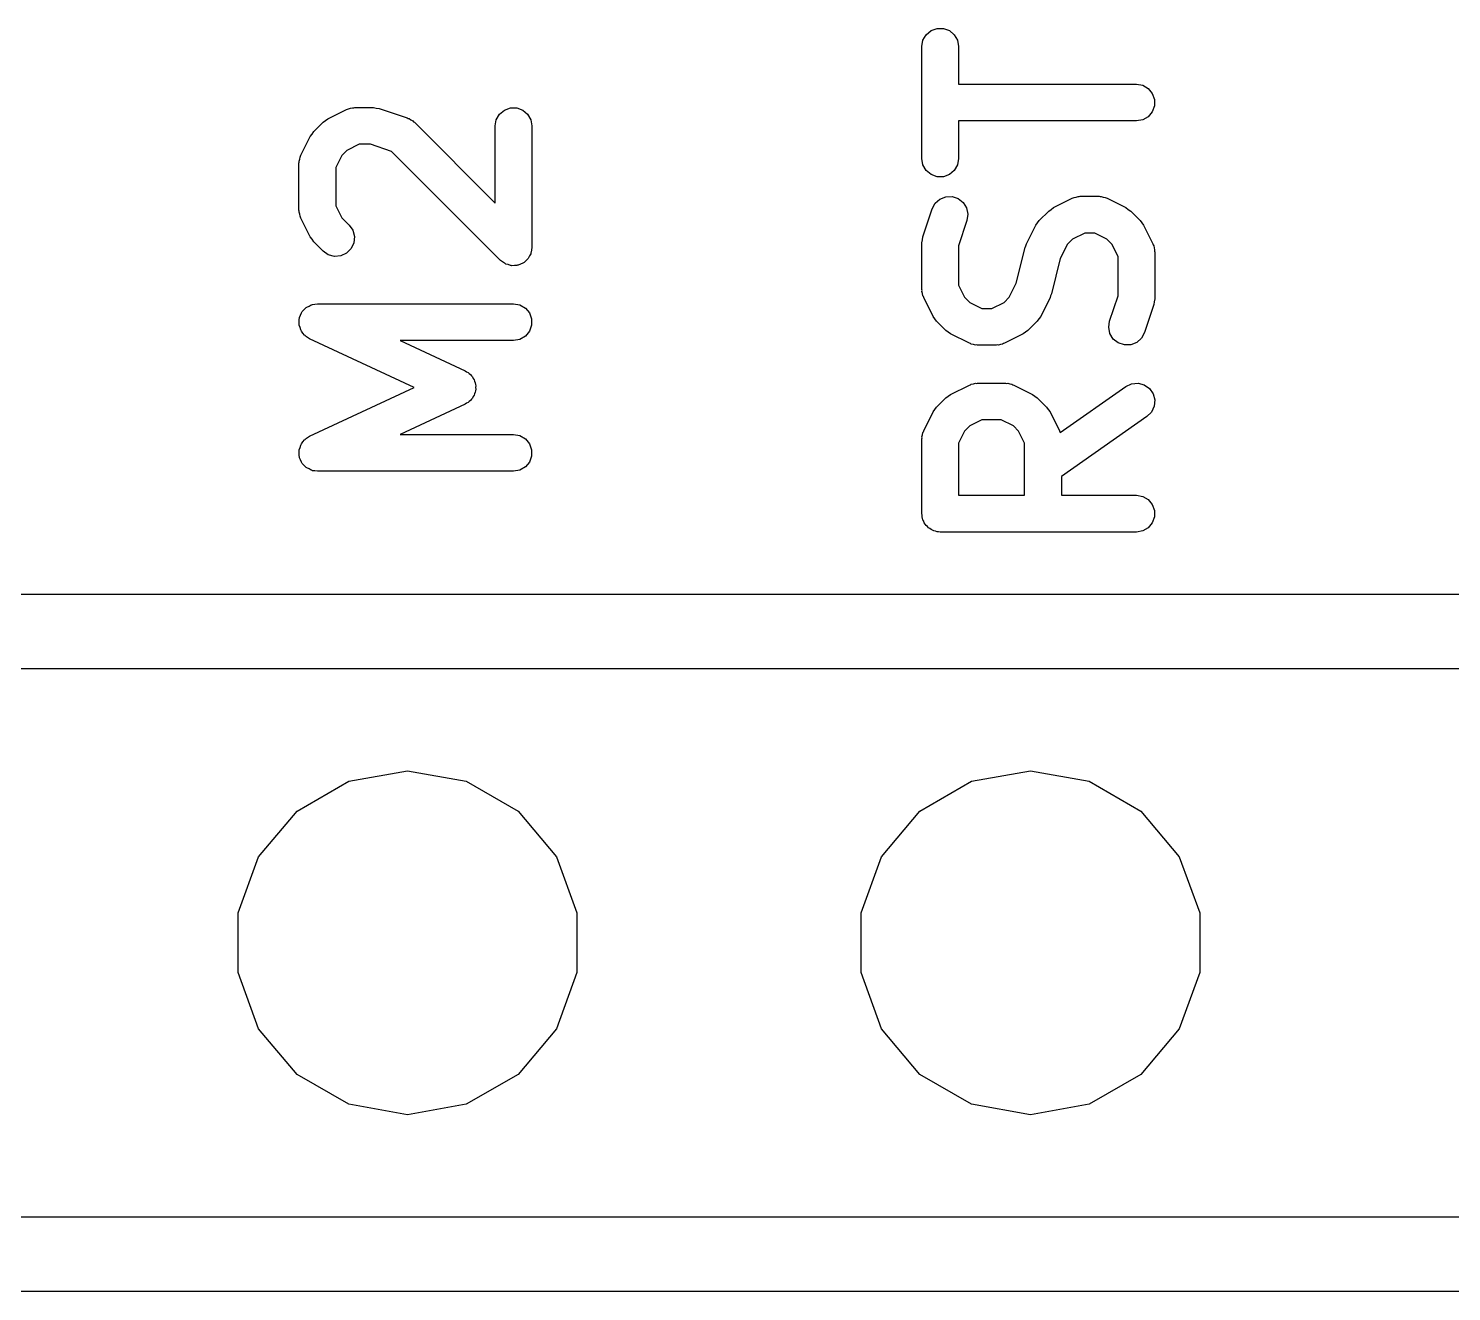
# Model space of a CAD drawing. Extents: x 10 to 287, y -200 to -10.
# Drawn here: x 94.31 to 100.12, y -92.42 to -87.27 of the extents above; entities that cross this region are included whole.
import ezdxf

# ---------------------------------------------------------------- set-up
doc = ezdxf.new("R2010")
doc.units = 0
doc.header["$MEASUREMENT"] = 0
doc.layers.add('BLACK', color=7, linetype='CONTINUOUS')

msp = doc.modelspace()

# ---------------------------------------------------------------- linework, layer by layer
at = {"layer": 'Black'}
for p, q in [((97.9744, -87.2922), (97.9944, -87.2755)), ((97.9944, -87.2755), (98.0188, -87.2666)), ((98.0188, -87.2666), (98.0449, -87.2666)), ((98.0449, -87.2666), (98.0693, -87.2755)), ((98.0693, -87.2755), (98.0892, -87.2922)), ((97.9569, -87.3404), (97.9614, -87.3147)), ((97.9614, -87.3147), (97.9744, -87.2922)), ((98.0892, -87.2922), (98.1023, -87.3147)), ((98.1023, -87.3147), (98.1068, -87.3404)), ((97.9569, -87.7976), (97.9569, -87.3404)), ((98.1068, -87.3404), (98.1068, -87.494)), ((98.1068, -87.494), (98.8319, -87.494)), ((98.8319, -87.494), (98.8576, -87.4985)), ((98.8576, -87.4985), (98.8801, -87.5115)), ((98.8801, -87.5115), (98.8968, -87.5315)), ((98.8968, -87.5315), (98.9057, -87.5559)), ((98.9057, -87.5559), (98.9057, -87.582)), ((95.5345, -87.6353), (95.6107, -87.5972)), ((95.6107, -87.5972), (95.6149, -87.5959)), ((95.6149, -87.5959), (95.6186, -87.5938)), ((95.6186, -87.5938), (95.6273, -87.5923)), ((95.6273, -87.5923), (95.6357, -87.5898)), ((95.6357, -87.5898), (95.64, -87.59)), ((95.64, -87.59), (95.6442, -87.5893)), ((95.6442, -87.5893), (95.7204, -87.5893)), ((95.7204, -87.5893), (95.7323, -87.5914)), ((95.7323, -87.5914), (95.7441, -87.5931)), ((95.7441, -87.5931), (95.8584, -87.6312)), ((96.2215, -87.6386), (96.2345, -87.616)), ((96.2345, -87.616), (96.2545, -87.5993)), ((96.2545, -87.5993), (96.2789, -87.5904)), ((96.2789, -87.5904), (96.305, -87.5904)), ((96.305, -87.5904), (96.3294, -87.5993)), ((96.3294, -87.5993), (96.3494, -87.616)), ((96.3494, -87.616), (96.3624, -87.6386)), ((98.8801, -87.6264), (98.8576, -87.6394)), ((98.8968, -87.6064), (98.8801, -87.6264)), ((98.9057, -87.582), (98.8968, -87.6064)), ((95.4701, -87.6973), (95.477, -87.6874)), ((95.477, -87.6874), (95.5151, -87.6493)), ((95.5151, -87.6493), (95.5249, -87.6424)), ((95.5249, -87.6424), (95.5345, -87.6353)), ((95.8584, -87.6312), (95.8622, -87.6333)), ((95.8622, -87.6333), (95.8664, -87.6344)), ((95.8664, -87.6344), (95.8736, -87.6394)), ((95.8736, -87.6394), (95.8813, -87.6436)), ((95.8813, -87.6436), (95.8842, -87.6468)), ((95.8842, -87.6468), (95.8877, -87.6493)), ((95.8877, -87.6493), (96.217, -87.9786)), ((96.217, -87.6642), (96.2215, -87.6386)), ((96.217, -87.9786), (96.217, -87.6642)), ((96.3624, -87.6386), (96.3669, -87.6642)), ((96.3669, -87.6642), (96.3669, -88.1595)), ((98.8319, -87.6439), (98.1068, -87.6439)), ((98.1068, -87.6439), (98.1068, -87.7976)), ((98.8576, -87.6394), (98.8319, -87.6439)), ((95.4248, -87.7831), (95.4629, -87.7069)), ((95.4629, -87.7069), (95.4701, -87.6973)), ((95.6619, -87.7391), (95.6124, -87.7639)), ((95.7083, -87.7391), (95.6619, -87.7391)), ((95.7943, -87.7678), (95.7083, -87.7391)), ((95.4174, -87.808), (95.4199, -87.7996)), ((95.4199, -87.7996), (95.4214, -87.791)), ((95.4214, -87.791), (95.4236, -87.7872)), ((95.4236, -87.7872), (95.4248, -87.7831)), ((95.5915, -87.7848), (95.5668, -87.8343)), ((95.6124, -87.7639), (95.5915, -87.7848)), ((96.239, -88.2125), (95.7943, -87.7678)), ((97.9614, -87.8232), (97.9569, -87.7976)), ((98.1068, -87.7976), (98.1023, -87.8232)), ((95.4169, -87.8166), (95.4177, -87.8123)), ((95.4169, -88.0071), (95.4169, -87.8166)), ((95.4177, -87.8123), (95.4174, -87.808)), ((95.5668, -87.8343), (95.5668, -87.9894)), ((97.9744, -87.8457), (97.9614, -87.8232)), ((97.9944, -87.8624), (97.9744, -87.8457)), ((98.0188, -87.8713), (97.9944, -87.8624)), ((98.0693, -87.8624), (98.0449, -87.8713)), ((98.0892, -87.8457), (98.0693, -87.8624)), ((98.1023, -87.8232), (98.0892, -87.8457)), ((98.0449, -87.8713), (98.0188, -87.8713)), ((98.0113, -87.9796), (98.0307, -87.9623)), ((98.0307, -87.9623), (98.0549, -87.9527)), ((98.0549, -87.9527), (98.0809, -87.952)), ((98.0809, -87.952), (98.1056, -87.9603)), ((98.1056, -87.9603), (98.126, -87.9764)), ((98.126, -87.9764), (98.1396, -87.9986)), ((98.4936, -87.9972), (98.5698, -87.9591)), ((98.5698, -87.9591), (98.574, -87.9579)), ((98.574, -87.9579), (98.5777, -87.9557)), ((98.5777, -87.9557), (98.5864, -87.9542)), ((98.5864, -87.9542), (98.5948, -87.9517)), ((98.5948, -87.9517), (98.5991, -87.952)), ((98.5991, -87.952), (98.6033, -87.9512)), ((98.6033, -87.9512), (98.6795, -87.9512)), ((98.6795, -87.9512), (98.6838, -87.952)), ((98.6838, -87.952), (98.6881, -87.9517)), ((98.6881, -87.9517), (98.6965, -87.9542)), ((98.6965, -87.9542), (98.7052, -87.9557)), ((98.7052, -87.9557), (98.7089, -87.9579)), ((98.7089, -87.9579), (98.7131, -87.9591)), ((98.7131, -87.9591), (98.7893, -87.9972)), ((95.4177, -88.0114), (95.4169, -88.0071)), ((95.4174, -88.0157), (95.4177, -88.0114)), ((95.4199, -88.0241), (95.4174, -88.0157)), ((95.4214, -88.0327), (95.4199, -88.0241)), ((95.4236, -88.0365), (95.4214, -88.0327)), ((95.4248, -88.0406), (95.4236, -88.0365)), ((95.5668, -87.9894), (95.5915, -88.0389)), ((97.9608, -88.1168), (97.9989, -88.0025)), ((97.9989, -88.0025), (98.0113, -87.9796)), ((98.1396, -87.9986), (98.1449, -88.0241)), ((98.1449, -88.0241), (98.141, -88.0498)), ((98.4361, -88.0494), (98.4742, -88.0113)), ((98.4742, -88.0113), (98.484, -88.0044)), ((98.484, -88.0044), (98.4936, -87.9972)), ((98.7893, -87.9972), (98.7989, -88.0044)), ((98.7989, -88.0044), (98.8087, -88.0113)), ((98.8087, -88.0113), (98.8468, -88.0494)), ((95.4629, -88.1168), (95.4248, -88.0406)), ((95.5915, -88.0389), (95.621, -88.0684)), ((95.621, -88.0684), (95.636, -88.0897)), ((95.636, -88.0897), (95.6427, -88.1149)), ((98.141, -88.0498), (98.1068, -88.1526)), ((98.3839, -88.145), (98.422, -88.0688)), ((98.422, -88.0688), (98.4292, -88.0592)), ((98.4292, -88.0592), (98.4361, -88.0494)), ((98.8468, -88.0494), (98.8537, -88.0592)), ((98.8537, -88.0592), (98.8609, -88.0688)), ((98.8609, -88.0688), (98.899, -88.145)), ((95.4701, -88.1264), (95.4629, -88.1168)), ((95.477, -88.1363), (95.4701, -88.1264)), ((95.5151, -88.1744), (95.477, -88.1363)), ((95.6404, -88.1408), (95.6294, -88.1644)), ((95.6427, -88.1149), (95.6404, -88.1408)), ((97.9569, -88.1405), (97.959, -88.1286)), ((97.9569, -88.331), (97.9569, -88.1405)), ((97.959, -88.1286), (97.9608, -88.1168)), ((98.1068, -88.1526), (98.1068, -88.3133)), ((98.3816, -88.1529), (98.3839, -88.145)), ((98.5506, -88.1467), (98.5216, -88.2047)), ((98.5715, -88.1258), (98.5506, -88.1467)), ((98.621, -88.1011), (98.5715, -88.1258)), ((98.6619, -88.1011), (98.621, -88.1011)), ((98.7114, -88.1258), (98.6619, -88.1011)), ((98.7323, -88.1467), (98.7114, -88.1258)), ((98.757, -88.1962), (98.7323, -88.1467)), ((98.899, -88.145), (98.9002, -88.1492)), ((98.9002, -88.1492), (98.9024, -88.1529)), ((95.5364, -88.1893), (95.5151, -88.1744)), ((95.5615, -88.196), (95.5364, -88.1893)), ((95.5874, -88.1938), (95.5615, -88.196)), ((95.611, -88.1828), (95.5874, -88.1938)), ((95.6294, -88.1644), (95.611, -88.1828)), ((96.3494, -88.2077), (96.3418, -88.214)), ((96.351, -88.2048), (96.3494, -88.2077)), ((96.3533, -88.2025), (96.351, -88.2048)), ((96.3575, -88.1936), (96.3533, -88.2025)), ((96.3624, -88.1851), (96.3575, -88.1936)), ((96.3629, -88.1819), (96.3624, -88.1851)), ((96.3643, -88.1789), (96.3629, -88.1819)), ((96.3652, -88.1691), (96.3643, -88.1789)), ((96.3669, -88.1595), (96.3652, -88.1691)), ((98.3422, -88.3048), (98.3783, -88.1604)), ((98.3783, -88.1604), (98.3816, -88.1529)), ((98.5216, -88.2047), (98.4855, -88.3491)), ((98.757, -88.3569), (98.757, -88.1962)), ((98.9024, -88.1529), (98.9039, -88.1616)), ((98.9039, -88.1616), (98.9064, -88.17)), ((98.9064, -88.17), (98.9061, -88.1743)), ((98.9061, -88.1743), (98.9069, -88.1786)), ((98.9069, -88.1786), (98.9069, -88.3691)), ((96.247, -88.2181), (96.239, -88.2125)), ((96.2545, -88.2244), (96.247, -88.2181)), ((96.2576, -88.2255), (96.2545, -88.2244)), ((96.2603, -88.2274), (96.2576, -88.2255)), ((96.2697, -88.2299), (96.2603, -88.2274)), ((96.2789, -88.2333), (96.2697, -88.2299)), ((96.2822, -88.2333), (96.2789, -88.2333)), ((96.2854, -88.2341), (96.2822, -88.2333)), ((96.2952, -88.2333), (96.2854, -88.2341)), ((96.305, -88.2333), (96.2952, -88.2333)), ((96.3081, -88.2322), (96.305, -88.2333)), ((96.3113, -88.2319), (96.3081, -88.2322)), ((96.3202, -88.2277), (96.3113, -88.2319)), ((96.3294, -88.2244), (96.3202, -88.2277)), ((96.3319, -88.2223), (96.3294, -88.2244)), ((96.3349, -88.2209), (96.3319, -88.2223)), ((96.3418, -88.214), (96.3349, -88.2209)), ((98.1068, -88.3133), (98.1315, -88.3628)), ((98.3132, -88.3628), (98.3422, -88.3048)), ((97.9577, -88.3352), (97.9569, -88.331)), ((97.9574, -88.3395), (97.9577, -88.3352)), ((97.9599, -88.3479), (97.9574, -88.3395)), ((97.9614, -88.3566), (97.9599, -88.3479)), ((97.9636, -88.3603), (97.9614, -88.3566)), ((97.9648, -88.3645), (97.9636, -88.3603)), ((98.0029, -88.4407), (97.9648, -88.3645)), ((98.1315, -88.3628), (98.1524, -88.3837)), ((98.1524, -88.3837), (98.2019, -88.4084)), ((98.2428, -88.4084), (98.2923, -88.3837)), ((98.2923, -88.3837), (98.3132, -88.3628)), ((98.4799, -88.3645), (98.4418, -88.4407)), ((98.4822, -88.3566), (98.4799, -88.3645)), ((98.4855, -88.3491), (98.4822, -88.3566)), ((98.7228, -88.4597), (98.757, -88.3569)), ((98.9048, -88.3809), (98.903, -88.3927)), ((98.9069, -88.3691), (98.9048, -88.3809)), ((95.4195, -88.4449), (95.4236, -88.436)), ((95.4236, -88.436), (95.427, -88.4268)), ((95.427, -88.4268), (95.4291, -88.4243)), ((95.4291, -88.4243), (95.4305, -88.4213)), ((95.4305, -88.4213), (95.4374, -88.4144)), ((95.4374, -88.4144), (95.4437, -88.4069)), ((95.4437, -88.4069), (95.4466, -88.4052)), ((95.4466, -88.4052), (95.4489, -88.4029)), ((95.4489, -88.4029), (95.4578, -88.3988)), ((95.4578, -88.3988), (95.4662, -88.3939)), ((95.4662, -88.3939), (95.4695, -88.3933)), ((95.4695, -88.3933), (95.4725, -88.3919)), ((95.4725, -88.3919), (95.4822, -88.3911)), ((95.4822, -88.3911), (95.4918, -88.3894)), ((95.4918, -88.3894), (96.2919, -88.3894)), ((96.2919, -88.3894), (96.3176, -88.3939)), ((96.3176, -88.3939), (96.3401, -88.4069)), ((96.3401, -88.4069), (96.3568, -88.4268)), ((96.3568, -88.4268), (96.3657, -88.4513)), ((98.0101, -88.4503), (98.0029, -88.4407)), ((98.2019, -88.4084), (98.2428, -88.4084)), ((98.4418, -88.4407), (98.4346, -88.4503)), ((98.903, -88.3927), (98.8649, -88.507)), ((95.4172, -88.4708), (95.4181, -88.4611)), ((95.4181, -88.474), (95.4172, -88.4708)), ((95.4181, -88.4513), (95.4192, -88.4482)), ((95.4181, -88.4611), (95.4181, -88.4513)), ((95.4181, -88.4773), (95.4181, -88.474)), ((95.4214, -88.4865), (95.4181, -88.4773)), ((95.4192, -88.4482), (95.4195, -88.4449)), ((95.4239, -88.4959), (95.4214, -88.4865)), ((95.4258, -88.4987), (95.4239, -88.4959)), ((95.427, -88.5018), (95.4258, -88.4987)), ((96.3657, -88.4773), (96.3568, -88.5018)), ((96.3657, -88.4513), (96.3657, -88.4773)), ((98.017, -88.4601), (98.0101, -88.4503)), ((98.0551, -88.4982), (98.017, -88.4601)), ((98.0649, -88.5051), (98.0551, -88.4982)), ((98.3896, -88.4982), (98.3798, -88.5051)), ((98.4277, -88.4601), (98.3896, -88.4982)), ((98.4346, -88.4503), (98.4277, -88.4601)), ((98.7189, -88.4854), (98.7228, -88.4597)), ((98.7242, -88.5109), (98.7189, -88.4854)), ((95.4332, -88.5093), (95.427, -88.5018)), ((95.4389, -88.5173), (95.4332, -88.5093)), ((95.4416, -88.5192), (95.4389, -88.5173)), ((95.4437, -88.5217), (95.4416, -88.5192)), ((95.4522, -88.5266), (95.4437, -88.5217)), ((95.4602, -88.5322), (95.4522, -88.5266)), ((95.8862, -88.731), (95.4602, -88.5322)), ((96.2919, -88.5392), (95.8296, -88.5392)), ((95.8296, -88.5392), (96.095, -88.6631)), ((96.3176, -88.5347), (96.2919, -88.5392)), ((96.3401, -88.5217), (96.3176, -88.5347)), ((96.3568, -88.5018), (96.3401, -88.5217)), ((98.0745, -88.5123), (98.0649, -88.5051)), ((98.1507, -88.5504), (98.0745, -88.5123)), ((98.1549, -88.5516), (98.1507, -88.5504)), ((98.1586, -88.5538), (98.1549, -88.5516)), ((98.1673, -88.5553), (98.1586, -88.5538)), ((98.1757, -88.5578), (98.1673, -88.5553)), ((98.18, -88.5575), (98.1757, -88.5578)), ((98.1842, -88.5583), (98.18, -88.5575)), ((98.2604, -88.5583), (98.1842, -88.5583)), ((98.2647, -88.5575), (98.2604, -88.5583)), ((98.269, -88.5578), (98.2647, -88.5575)), ((98.2774, -88.5553), (98.269, -88.5578)), ((98.2861, -88.5538), (98.2774, -88.5553)), ((98.2898, -88.5516), (98.2861, -88.5538)), ((98.294, -88.5504), (98.2898, -88.5516)), ((98.3702, -88.5123), (98.294, -88.5504)), ((98.3798, -88.5051), (98.3702, -88.5123)), ((98.7378, -88.5331), (98.7242, -88.5109)), ((98.7582, -88.5492), (98.7378, -88.5331)), ((98.7829, -88.5575), (98.7582, -88.5492)), ((98.8089, -88.5568), (98.7829, -88.5575)), ((98.8331, -88.5472), (98.8089, -88.5568)), ((98.8525, -88.5299), (98.8331, -88.5472)), ((98.8649, -88.507), (98.8525, -88.5299)), ((96.095, -88.6631), (96.1004, -88.6668)), ((96.1004, -88.6668), (96.1063, -88.6696)), ((96.1063, -88.6696), (96.111, -88.6743)), ((96.111, -88.6743), (96.1163, -88.678)), ((95.4602, -88.9298), (95.8862, -88.731)), ((96.1163, -88.678), (96.1201, -88.6834)), ((96.1201, -88.6834), (96.1247, -88.688)), ((96.1247, -88.688), (96.1275, -88.694)), ((96.1275, -88.694), (96.1313, -88.6994)), ((96.1313, -88.6994), (96.133, -88.7057)), ((96.133, -88.7057), (96.1357, -88.7116)), ((96.1357, -88.7116), (96.1363, -88.7181)), ((96.1363, -88.7181), (96.138, -88.7245)), ((96.138, -88.7245), (96.1374, -88.731)), ((96.1374, -88.731), (96.138, -88.7375)), ((98.0745, -88.7592), (98.1507, -88.7211)), ((98.1507, -88.7211), (98.1549, -88.7199)), ((98.1549, -88.7199), (98.1586, -88.7177)), ((98.1586, -88.7177), (98.1673, -88.7162)), ((98.1673, -88.7162), (98.1757, -88.7137)), ((98.1757, -88.7137), (98.18, -88.714)), ((98.18, -88.714), (98.1842, -88.7132)), ((98.1842, -88.7132), (98.2985, -88.7132)), ((98.2985, -88.7132), (98.3028, -88.714)), ((98.3028, -88.714), (98.3071, -88.7137)), ((98.3071, -88.7137), (98.3155, -88.7162)), ((98.3155, -88.7162), (98.3242, -88.7177)), ((98.3242, -88.7177), (98.3279, -88.7199)), ((98.3279, -88.7199), (98.3321, -88.7211)), ((98.3321, -88.7211), (98.4083, -88.7592)), ((98.521, -88.9143), (98.789, -88.7268)), ((98.789, -88.7268), (98.8126, -88.7158)), ((98.8126, -88.7158), (98.8385, -88.7135)), ((98.8385, -88.7135), (98.8636, -88.7202)), ((98.8636, -88.7202), (98.8849, -88.7352)), ((96.111, -88.7877), (96.1063, -88.7924)), ((96.1163, -88.784), (96.111, -88.7877)), ((96.1201, -88.7786), (96.1163, -88.784)), ((96.1247, -88.774), (96.1201, -88.7786)), ((96.1275, -88.768), (96.1247, -88.774)), ((96.1313, -88.7626), (96.1275, -88.768)), ((96.133, -88.7563), (96.1313, -88.7626)), ((96.1357, -88.7504), (96.133, -88.7563)), ((96.1363, -88.7439), (96.1357, -88.7504)), ((96.138, -88.7375), (96.1363, -88.7439)), ((98.017, -88.8114), (98.0551, -88.7733)), ((98.0551, -88.7733), (98.0649, -88.7664)), ((98.0649, -88.7664), (98.0745, -88.7592)), ((98.4083, -88.7592), (98.4179, -88.7664)), ((98.4179, -88.7664), (98.4277, -88.7733)), ((98.4277, -88.7733), (98.4658, -88.8114)), ((98.8849, -88.7352), (98.8999, -88.7565)), ((98.8999, -88.7565), (98.9066, -88.7816)), ((98.9066, -88.7816), (98.9043, -88.8076)), ((96.095, -88.7989), (95.8296, -88.9228)), ((96.1004, -88.7952), (96.095, -88.7989)), ((96.1063, -88.7924), (96.1004, -88.7952)), ((97.9648, -88.907), (98.0029, -88.8308)), ((98.0029, -88.8308), (98.0101, -88.8212)), ((98.0101, -88.8212), (98.017, -88.8114)), ((98.4658, -88.8114), (98.4727, -88.8212)), ((98.4727, -88.8212), (98.4799, -88.8308)), ((98.4799, -88.8308), (98.518, -88.907)), ((98.8933, -88.8311), (98.8749, -88.8495)), ((98.9043, -88.8076), (98.8933, -88.8311)), ((97.9636, -88.9112), (97.9648, -88.907)), ((98.1524, -88.8878), (98.1315, -88.9087)), ((98.2019, -88.8631), (98.1524, -88.8878)), ((98.2809, -88.8631), (98.2019, -88.8631)), ((98.3304, -88.8878), (98.2809, -88.8631)), ((98.3513, -88.9087), (98.3304, -88.8878)), ((98.518, -88.907), (98.5192, -88.9112)), ((98.8749, -88.8495), (98.5259, -89.0939)), ((95.4239, -88.9661), (95.4258, -88.9633)), ((95.4258, -88.9633), (95.427, -88.9602)), ((95.427, -88.9602), (95.4332, -88.9527)), ((95.4332, -88.9527), (95.4389, -88.9447)), ((95.4389, -88.9447), (95.4416, -88.9428)), ((95.4416, -88.9428), (95.4437, -88.9403)), ((95.4437, -88.9403), (95.4522, -88.9354)), ((95.4522, -88.9354), (95.4602, -88.9298)), ((95.8296, -88.9228), (96.2919, -88.9228)), ((96.2919, -88.9228), (96.3176, -88.9273)), ((96.3176, -88.9273), (96.3401, -88.9403)), ((96.3401, -88.9403), (96.3568, -88.9602)), ((96.3568, -88.9602), (96.3657, -88.9847)), ((97.9569, -88.9406), (97.9577, -88.9363)), ((97.9569, -89.2454), (97.9569, -88.9406)), ((97.9574, -88.932), (97.9599, -88.9236)), ((97.9577, -88.9363), (97.9574, -88.932)), ((97.9599, -88.9236), (97.9614, -88.9149)), ((97.9614, -88.9149), (97.9636, -88.9112)), ((98.1315, -88.9087), (98.1068, -88.9582)), ((98.1068, -88.9582), (98.1068, -89.1704)), ((98.376, -88.9582), (98.3513, -88.9087)), ((98.376, -89.1704), (98.376, -88.9582)), ((98.5192, -88.9112), (98.521, -88.9143)), ((95.4172, -88.9912), (95.4181, -88.988)), ((95.4181, -89.0009), (95.4172, -88.9912)), ((95.4181, -88.9847), (95.4214, -88.9755)), ((95.4181, -88.988), (95.4181, -88.9847)), ((95.4181, -89.0107), (95.4181, -89.0009)), ((95.4192, -89.0138), (95.4181, -89.0107)), ((95.4195, -89.0171), (95.4192, -89.0138)), ((95.4236, -89.026), (95.4195, -89.0171)), ((95.4214, -88.9755), (95.4239, -88.9661)), ((96.3657, -89.0107), (96.3568, -89.0352)), ((96.3657, -88.9847), (96.3657, -89.0107)), ((95.427, -89.0352), (95.4236, -89.026)), ((95.4291, -89.0377), (95.427, -89.0352)), ((95.4305, -89.0407), (95.4291, -89.0377)), ((95.4374, -89.0476), (95.4305, -89.0407)), ((95.4437, -89.0551), (95.4374, -89.0476)), ((95.4466, -89.0568), (95.4437, -89.0551)), ((95.4489, -89.0591), (95.4466, -89.0568)), ((95.4578, -89.0632), (95.4489, -89.0591)), ((95.4662, -89.0681), (95.4578, -89.0632)), ((95.4695, -89.0687), (95.4662, -89.0681)), ((95.4725, -89.0701), (95.4695, -89.0687)), ((95.4822, -89.0709), (95.4725, -89.0701)), ((95.4918, -89.0726), (95.4822, -89.0709)), ((96.2919, -89.0726), (95.4918, -89.0726)), ((96.3176, -89.0681), (96.2919, -89.0726)), ((96.3401, -89.0551), (96.3176, -89.0681)), ((96.3568, -89.0352), (96.3401, -89.0551)), ((98.5259, -89.0939), (98.5259, -89.1704)), ((98.1068, -89.1704), (98.376, -89.1704)), ((98.5259, -89.1704), (98.8319, -89.1704)), ((98.8319, -89.1704), (98.8576, -89.1749)), ((98.8576, -89.1749), (98.8801, -89.188)), ((98.8801, -89.188), (98.8968, -89.2079)), ((97.9581, -89.2518), (97.9569, -89.2454)), ((97.9581, -89.2584), (97.9581, -89.2518)), ((98.8968, -89.2079), (98.9057, -89.2323)), ((98.9057, -89.2323), (98.9057, -89.2584)), ((97.9603, -89.2645), (97.9581, -89.2584)), ((97.9614, -89.271), (97.9603, -89.2645)), ((97.9647, -89.2767), (97.9614, -89.271)), ((97.967, -89.2828), (97.9647, -89.2767)), ((97.9712, -89.2878), (97.967, -89.2828)), ((97.9744, -89.2935), (97.9712, -89.2878)), ((97.9795, -89.2977), (97.9744, -89.2935)), ((97.9837, -89.3027), (97.9795, -89.2977)), ((97.9894, -89.306), (97.9837, -89.3027)), ((97.9944, -89.3102), (97.9894, -89.306)), ((98.0005, -89.3125), (97.9944, -89.3102)), ((98.0062, -89.3158), (98.0005, -89.3125)), ((98.8801, -89.3027), (98.8576, -89.3158)), ((98.8968, -89.2828), (98.8801, -89.3027)), ((98.9057, -89.2584), (98.8968, -89.2828)), ((98.0127, -89.3169), (98.0062, -89.3158)), ((98.0188, -89.3191), (98.0127, -89.3169)), ((98.0254, -89.3191), (98.0188, -89.3191)), ((98.0318, -89.3203), (98.0254, -89.3191)), ((98.8319, -89.3203), (98.0318, -89.3203)), ((98.8576, -89.3158), (98.8319, -89.3203)), ((87.1855, -89.5731), (107.124, -89.5731)), ((107.124, -89.8779), (89.662, -89.8779)), ((95.6198, -90.3366), (95.8596, -90.2943)), ((95.8596, -90.2943), (96.0994, -90.3366)), ((98.1598, -90.3366), (98.3996, -90.2943)), ((98.3996, -90.2943), (98.6394, -90.3366)), ((95.4089, -90.4584), (95.6198, -90.3366)), ((96.0994, -90.3366), (96.3103, -90.4584)), ((97.9489, -90.4584), (98.1598, -90.3366)), ((98.6394, -90.3366), (98.8503, -90.4584)), ((95.2524, -90.6449), (95.4089, -90.4584)), ((96.3103, -90.4584), (96.4668, -90.6449)), ((97.7924, -90.6449), (97.9489, -90.4584)), ((98.8503, -90.4584), (99.0068, -90.6449)), ((95.1691, -90.8737), (95.2524, -90.6449)), ((96.4668, -90.6449), (96.5501, -90.8737)), ((97.7091, -90.8737), (97.7924, -90.6449)), ((99.0068, -90.6449), (99.0901, -90.8737)), ((95.1691, -91.1173), (95.1691, -90.8737)), ((96.5501, -90.8737), (96.5501, -91.1173)), ((97.7091, -91.1173), (97.7091, -90.8737)), ((99.0901, -90.8737), (99.0901, -91.1173)), ((95.2524, -91.3461), (95.1691, -91.1173)), ((96.5501, -91.1173), (96.4668, -91.3461)), ((97.7924, -91.3461), (97.7091, -91.1173)), ((99.0901, -91.1173), (99.0068, -91.3461)), ((95.4089, -91.5326), (95.2524, -91.3461)), ((96.4668, -91.3461), (96.3103, -91.5326)), ((97.9489, -91.5326), (97.7924, -91.3461)), ((99.0068, -91.3461), (98.8503, -91.5326)), ((95.6198, -91.6544), (95.4089, -91.5326)), ((96.3103, -91.5326), (96.0994, -91.6544)), ((98.1598, -91.6544), (97.9489, -91.5326)), ((98.8503, -91.5326), (98.6394, -91.6544)), ((95.8596, -91.6967), (95.6198, -91.6544)), ((96.0994, -91.6544), (95.8596, -91.6967)), ((98.3996, -91.6967), (98.1598, -91.6544)), ((98.6394, -91.6544), (98.3996, -91.6967)), ((89.662, -92.1131), (107.124, -92.1131)), ((107.15, -92.4179), (87.1603, -92.4179))]:
    msp.add_line(p, q, dxfattribs=at)

doc.saveas('drawing.dxf')
